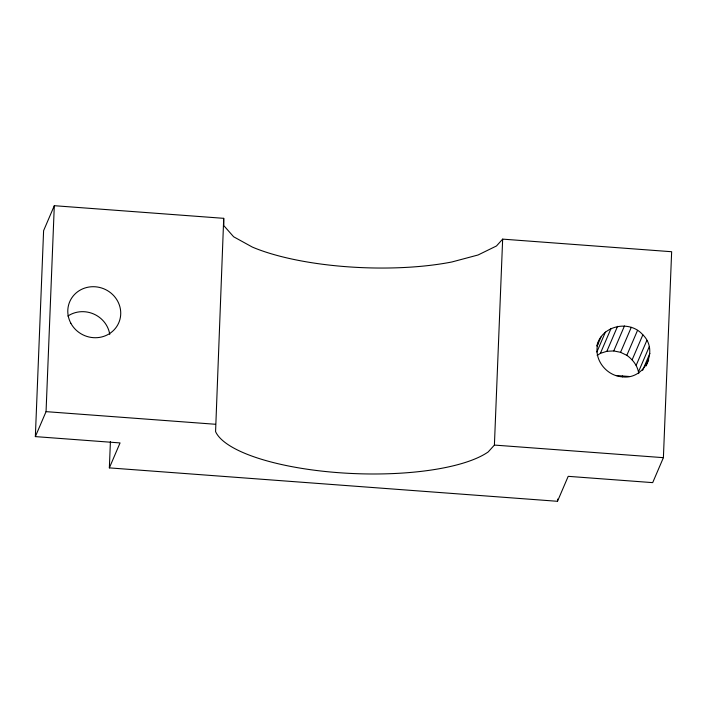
<?xml version="1.0" encoding="UTF-8"?>
<svg xmlns="http://www.w3.org/2000/svg" width="707" height="707" viewBox="0 0 707 707"><rect width="100%" height="100%" fill="white"/><g stroke="black" fill="none" stroke-linecap="round" stroke-linejoin="round"><path stroke-width="1.06" d="M109.355 467.884L120.057 442.927L35.35 436.608L43.604 230.668L54.306 205.702L223.712 218.33L223.836 225.648L233.619 236.765L252.346 247.079A142.363 42.694 2.3 0 0 451.932 261.961L478.065 254.988L496.473 245.974L502.659 239.125L671.65 251.727L663.396 457.668L652.694 482.634L568.198 476.332L557.496 501.298L109.355 467.884L110.416 441.46M35.35 436.608L46.052 411.642L54.306 205.702M502.659 239.125L494.405 445.074L488.219 451.914A142.363 42.694 2.3 0 1 338.635 472.683A142.363 42.694 2.3 0 1 215.573 431.588L223.712 218.33M557.496 501.298L557.584 499.089M596.849 345.917C601.392 325.573 629.424 319.281 642.857 334.818C659.048 350.389 644.581 379.845 622.407 376.849L622.443 375.983M598.131 342.922C592.89 358.803 606.146 375.956 622.407 376.849M597.168 345.97L601.021 336.983M596.876 351.998L605.439 332.025M597.159 355.435L600.384 353.359L611.078 328.393M600.384 353.359L606.862 351.291L617.564 326.325M606.862 351.291L613.747 350.937L624.449 325.971M613.747 350.937L620.56 352.316L631.263 327.35M638.73 373.596C637.864 366.076 632.906 359.589 626.835 355.329L637.537 330.363M632.155 359.783L642.857 334.818M636.15 365.36L646.852 340.403M638.545 371.696L649.247 346.73M642.61 370.362L649.883 353.385M646.154 365.89L648.717 359.898M615.594 375.47L629.292 376.495M46.052 411.642L215.458 424.271M494.405 445.074L663.396 457.668M620.56 352.316L626.835 355.329M67.863 316.064A26.689 25.293 23.2 0 1 109.753 334.384M70.841 323.232A26.689 25.293 23.2 0 0 116.664 326.643A26.689 25.293 23.2 0 0 95.286 286.777A26.689 25.293 23.2 0 0 70.841 323.232"/></g></svg>
